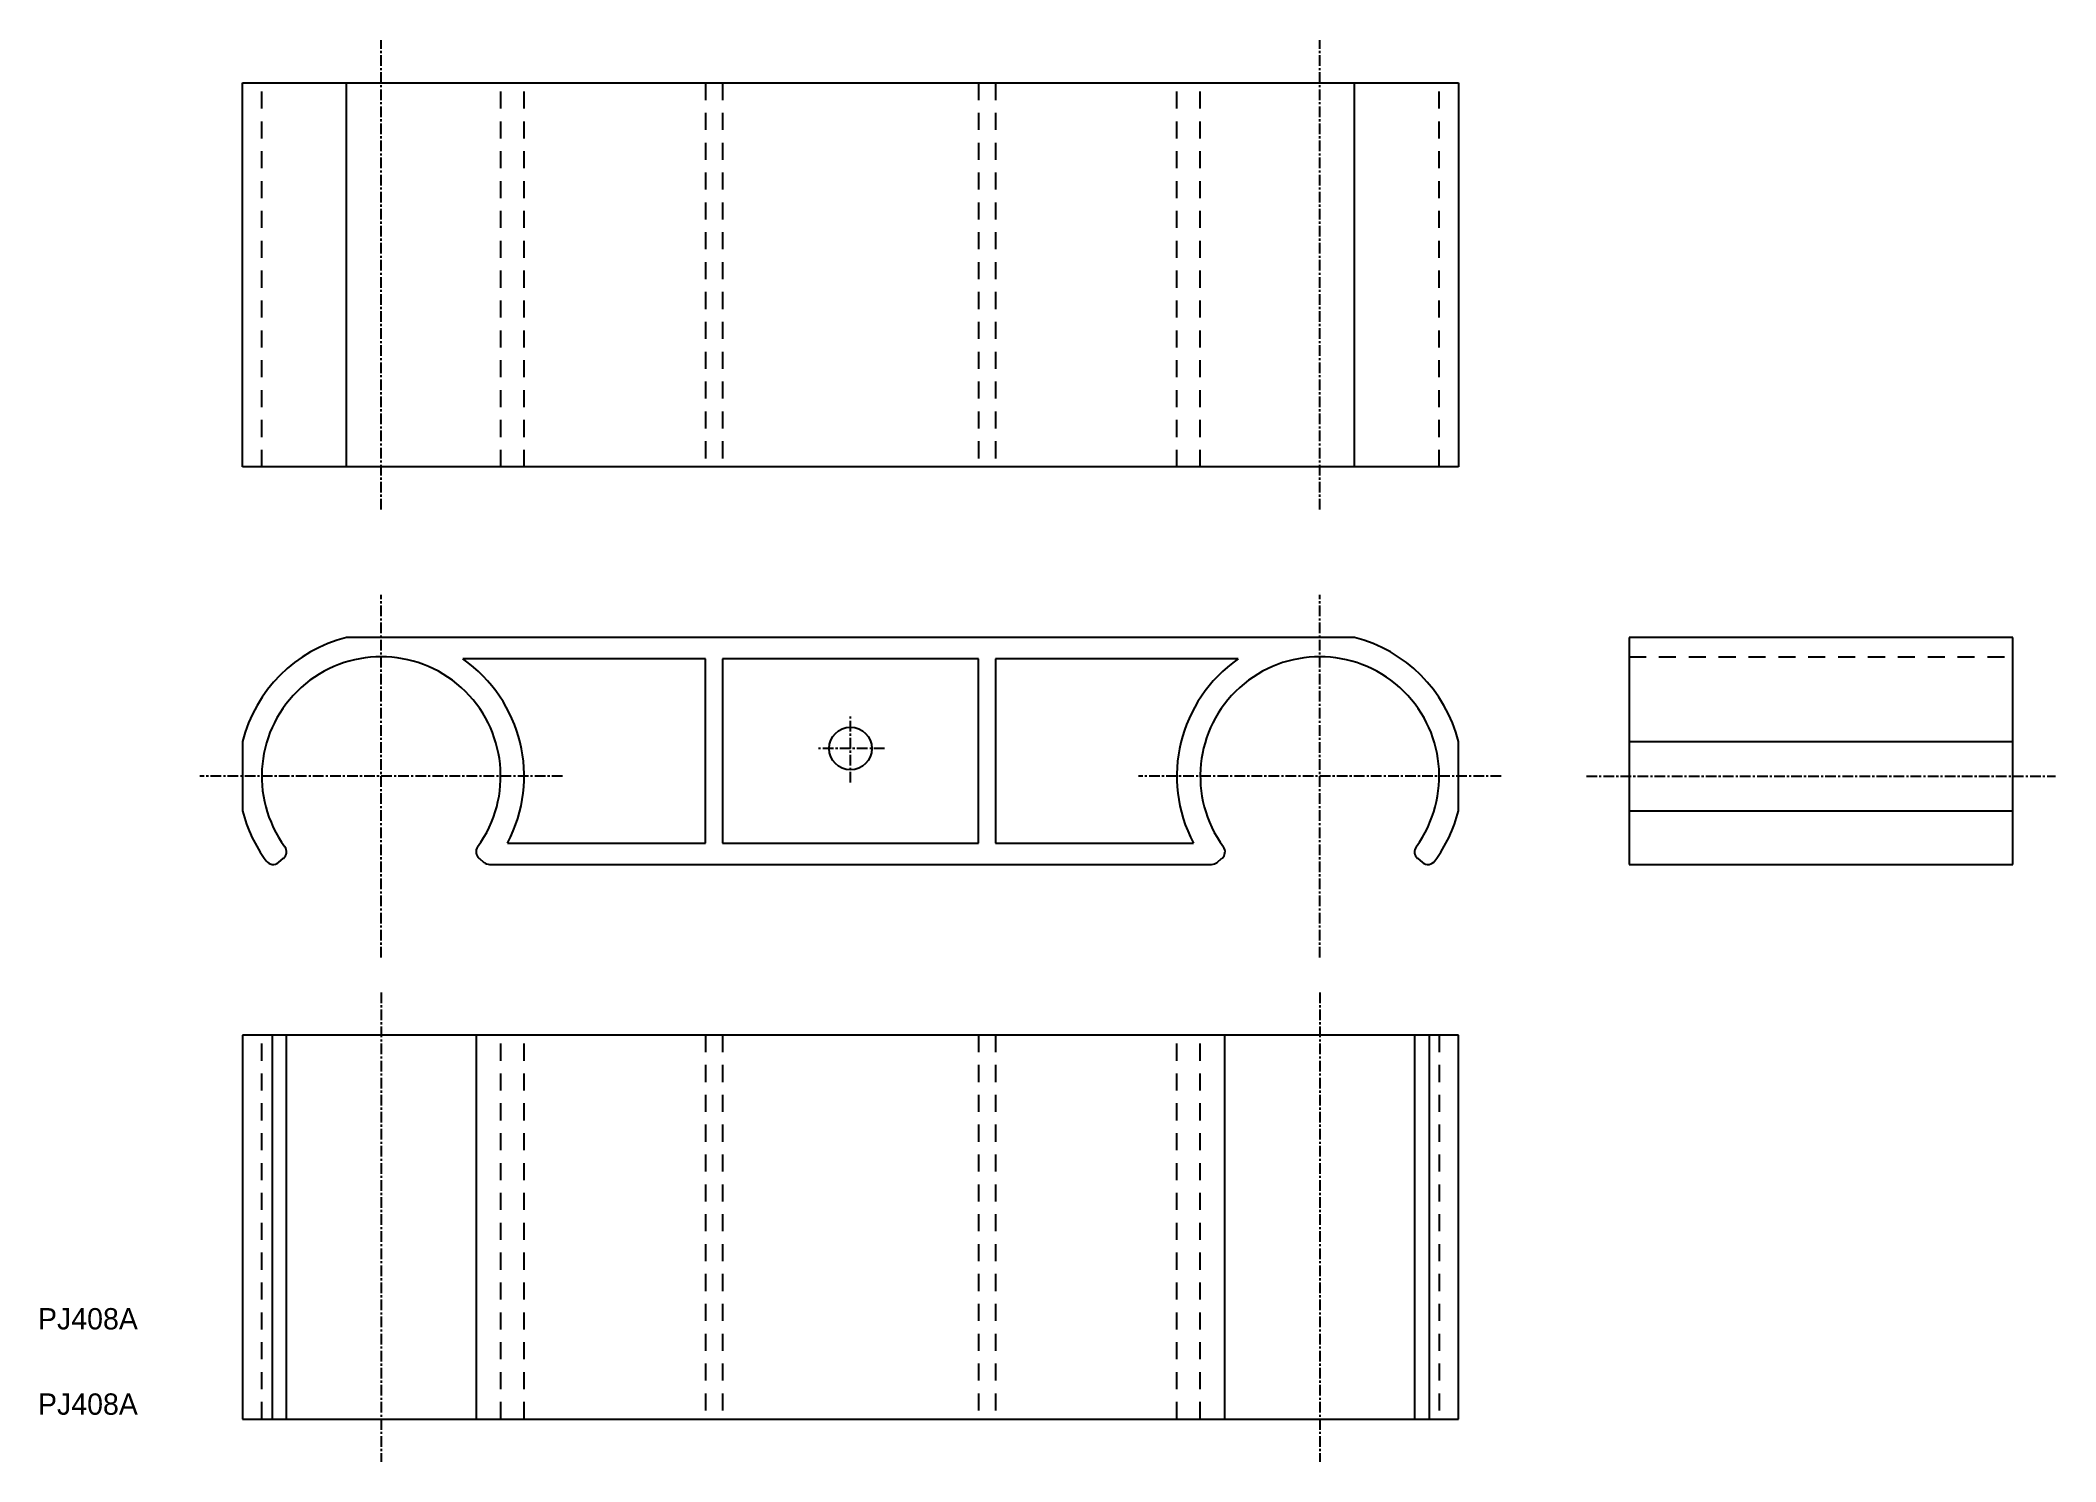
# Model space of a CAD drawing. Extents: x 0 to 236, y -5 to 162.
import ezdxf

# ---------------------------------------------------------------- set-up
doc = ezdxf.new("R2010")
doc.units = 0
doc.linetypes.add('CENTER', pattern=[2, 1.25, -0.25, 0.25, -0.25])
doc.linetypes.add('DASHED', pattern=[3.5, 2, -1.5])
doc.layers.get('0').update_dxf_attribs({"linetype": 'CONTINUOUS'})
doc.layers.add('CENTER', color=1, linetype='CENTER')

msp = doc.modelspace()

# ---------------------------------------------------------------- linework, layer by layer
at = {"color": 7, "linetype": 'CONTINUOUS'}
for p, q in [((23.98, 156.59), (166.48, 156.59)), ((23.98, 111.59), (23.98, 156.59)), ((36.17, 111.59), (36.17, 156.59)), ((154.3, 111.59), (154.3, 156.59)), ((166.48, 156.59), (166.48, 111.59)), ((166.48, 111.59), (23.98, 111.59)), ((154.3, 91.59), (36.17, 91.59)), ((231.48, 91.59), (186.48, 91.59)), ((186.48, 91.59), (186.48, 65)), ((231.48, 65), (231.48, 91.59)), ((78.23, 89.09), (49.8, 89.09)), ((78.23, 67.5), (78.23, 89.09)), ((110.23, 89.09), (80.23, 89.09)), ((80.23, 89.09), (80.23, 67.5)), ((110.23, 67.5), (110.23, 89.09)), ((140.67, 89.09), (112.23, 89.09)), ((112.23, 89.09), (112.23, 67.5)), ((23.98, 79.4), (23.98, 71.28)), ((166.48, 71.28), (166.48, 79.4)), ((186.48, 79.4), (231.48, 79.4)), ((186.48, 71.28), (231.48, 71.28)), ((55.04, 67.5), (78.23, 67.5)), ((80.23, 67.5), (110.23, 67.5)), ((112.23, 67.5), (135.43, 67.5)), ((28.19, 65.23), (28.77, 65.72)), ((51.7, 65.72), (52.27, 65.23)), ((52.92, 65), (137.55, 65)), ((138.19, 65.23), (138.77, 65.72)), ((161.7, 65.72), (162.27, 65.23)), ((186.48, 65), (231.48, 65)), ((166.48, 45), (23.98, 45)), ((23.98, 45), (23.98, 0)), ((27.43, 45), (27.43, 0)), ((29.12, 0), (29.12, 45)), ((51.35, 45), (51.35, 0)), ((139.12, 0), (139.12, 45)), ((161.35, 45), (161.35, 0)), ((163.04, 45), (163.04, 0)), ((166.48, 0), (166.48, 45)), ((23.98, 0), (166.48, 0))]:
    msp.add_line(p, q, dxfattribs=at)
at = {"color": 3, "linetype": 'DASHED'}
for p, q in [((26.23, 111.59), (26.23, 156.59)), ((54.23, 111.59), (54.23, 156.59)), ((56.98, 111.59), (56.98, 156.59)), ((78.23, 156.59), (78.23, 111.59)), ((80.23, 156.59), (80.23, 111.59)), ((110.23, 156.59), (110.23, 111.59)), ((112.23, 156.59), (112.23, 111.59)), ((133.48, 111.59), (133.48, 156.59)), ((136.23, 111.59), (136.23, 156.59)), ((164.23, 111.59), (164.23, 156.59)), ((186.48, 89.34), (231.48, 89.34)), ((26.23, 0), (26.23, 45)), ((54.23, 0), (54.23, 45)), ((56.98, 0), (56.98, 45)), ((78.23, 45), (78.23, 0)), ((80.23, 45), (80.23, 0)), ((110.23, 45), (110.23, 0)), ((112.23, 45), (112.23, 0)), ((133.48, 0), (133.48, 45)), ((136.23, 0), (136.23, 45)), ((164.23, 45), (164.23, 0))]:
    msp.add_line(p, q, dxfattribs=at)
at = {"color": 7, "linetype": 'CONTINUOUS'}
msp.add_circle((95.23, 78.59), 2.5, dxfattribs=at)
for centre, radius, start, end in [((40.23, 75.34), 16.75, 104.0346, 165.9654), ((150.23, 75.34), 16.75, 14.0346, 75.9654), ((40.23, 75.34), 14, 323.8226, 216.1774), ((40.23, 75.34), 16.75, 332.1015, 55.1746), ((150.23, 75.34), 16.75, 124.8254, 207.8985), ((150.23, 75.34), 14, 323.8226, 216.1774), ((40.23, 75.34), 16.75, 194.0346, 216.3597), ((150.23, 75.34), 16.75, 323.6402, 345.9654), ((28.13, 66.48), 1, 310, 36.1774), ((52.34, 66.48), 1, 143.8226, 230), ((138.13, 66.48), 1, 310, 36.1774), ((162.34, 66.48), 1, 143.8226, 230), ((27.55, 66), 1, 216.3598, 310), ((52.92, 66), 1, 230, 270), ((137.55, 66), 1, 270, 310), ((162.92, 66), 1, 230, 323.6402)]:
    msp.add_arc(centre, radius, start, end, dxfattribs=at)
at = {"layer": 'CENTER', "color": 1, "linetype": 'CENTER'}
for p, q in [((40.23, 106.59), (40.23, 161.59)), ((150.23, 106.59), (150.23, 161.59)), ((40.23, 54.09), (40.23, 96.59)), ((150.23, 54.09), (150.23, 96.59)), ((95.23, 74.59), (95.23, 82.59)), ((99.23, 78.59), (91.23, 78.59)), ((61.48, 75.34), (18.98, 75.34)), ((171.48, 75.34), (128.98, 75.34)), ((181.48, 75.34), (236.48, 75.34)), ((40.23, 50), (40.23, -5)), ((150.23, 50), (150.23, -5))]:
    msp.add_line(p, q, dxfattribs=at)

# ---------------------------------------------------------------- texts
at = {"color": 7, "linetype": 'CONTINUOUS'}
for p in [(0, 10.5), (0, 0.5)]:
    msp.add_text('PJ408A', height=2.5, dxfattribs=at).set_placement(p)

doc.saveas('drawing.dxf')
